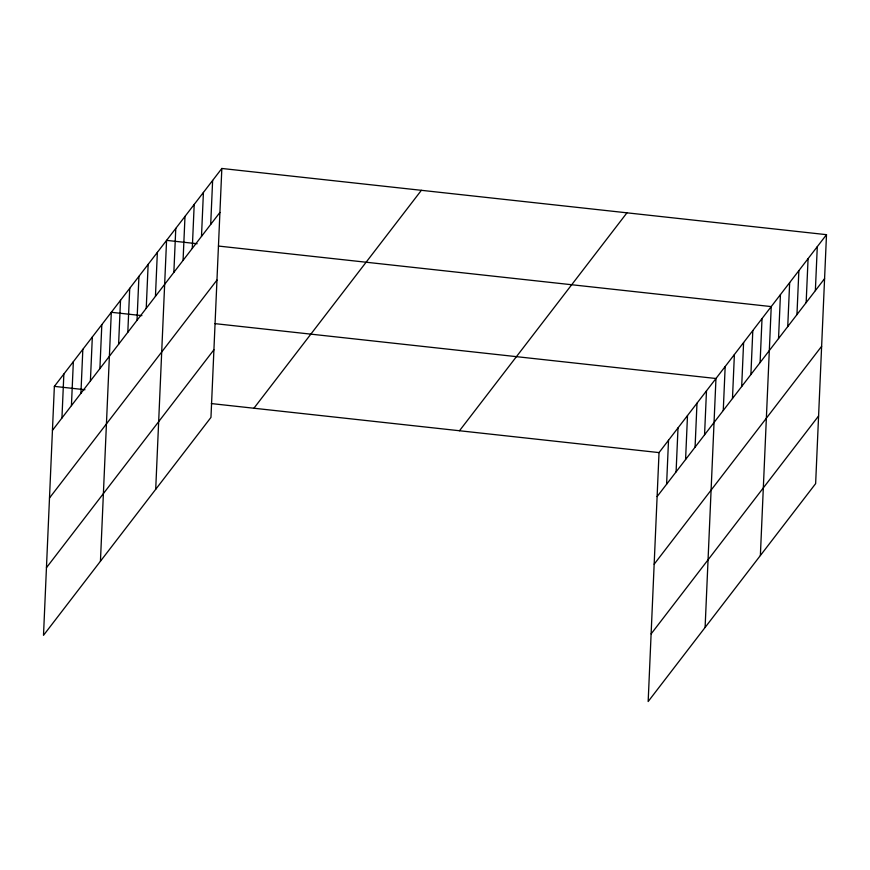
<?xml version="1.0" encoding="UTF-8"?>
<svg xmlns="http://www.w3.org/2000/svg" width="870" height="870" viewBox="0 0 870 870"><rect width="100%" height="100%" fill="white"/><g stroke="black" fill="none" stroke-linecap="round" stroke-linejoin="round"><path stroke-width="1.3" d="M221.839 168.465L54.364 386.378L43.5 635.328L210.964 417.404L221.839 168.465L826.5 234.672L815.636 483.622L648.161 701.535L659.036 452.596L826.5 234.672M61.944 418.013L63.858 374.035M71.427 405.659L73.352 361.681M80.921 393.316L82.835 349.338M90.404 380.962L92.329 336.984M99.898 368.619L101.823 324.64M100.441 561.226L111.306 312.286L141.908 315.636M118.603 344.281L120.517 300.302M127.814 332.296L129.728 288.318M137.025 320.312L138.939 276.334M146.236 308.328L148.15 264.349M155.447 296.344L157.361 252.365M155.708 489.321L166.572 240.37L197.164 243.72M173.859 272.364L175.783 228.386M183.07 260.38L184.995 216.402M192.281 248.396L194.206 204.417M201.492 236.412L203.417 192.433M210.703 224.427L212.628 180.449M666.605 484.231L668.519 440.253M676.088 471.877L678.013 427.899M685.582 459.534L687.496 415.555M695.076 447.18L696.99 403.201M704.559 434.837L706.483 390.858M705.102 627.444L715.966 378.504L215.064 323.651M723.264 410.499L725.178 366.52M732.475 398.514L734.389 354.536M741.686 386.53L743.6 342.552M750.897 374.546L752.811 330.567M760.108 362.551L762.022 318.572M760.369 555.528L771.233 306.588L218.457 246.058M778.53 338.582L780.444 294.604M787.741 326.598L789.655 282.619M796.953 314.614L798.867 270.635M806.153 302.629L808.078 258.651M815.364 290.645L817.289 246.667M52.45 430.356L219.914 212.443M49.492 497.999L216.967 280.075M46.458 567.686L213.922 349.762M253.909 408.237L421.374 190.312M459.49 430.748L626.965 212.824M657.111 496.574L824.575 278.65M654.153 564.217L821.628 346.293M651.119 633.904L818.583 415.98M54.364 386.378L84.966 389.727M211.334 403.571L659.036 452.596"/></g></svg>
